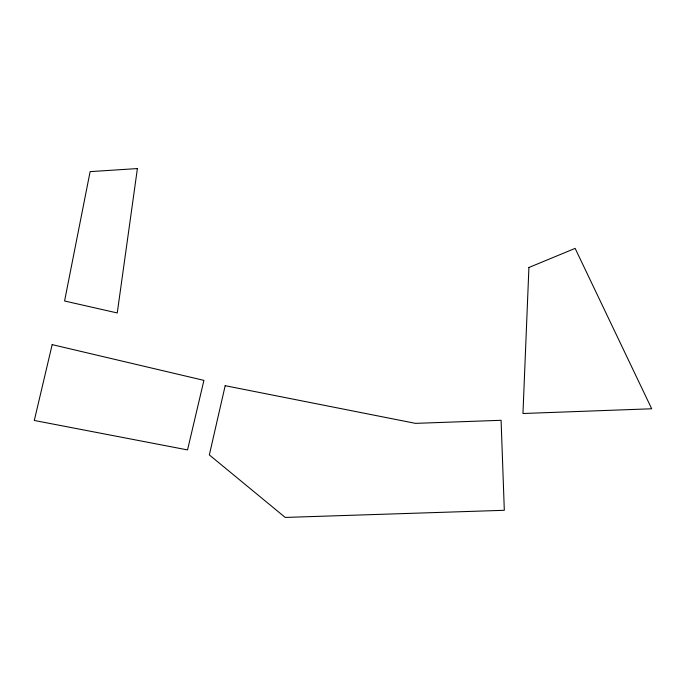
<?xml version="1.0" encoding="UTF-8"?>
<svg xmlns="http://www.w3.org/2000/svg" width="686" height="686" viewBox="0 0 686 686"><rect width="100%" height="100%" fill="white"/><g stroke="black" fill="none" stroke-linecap="round" stroke-linejoin="round"><path stroke-width="1.03" d="M528.915 267.497L522.955 413.504L651.7 408.779L575.142 248.375L528.915 267.497M137.397 168.567L117.255 312.953L64.578 301L90.115 171.629L137.397 168.567M225.18 385.695L209.341 454.921L285.222 517.433L504.313 510.298L501.089 420.295L415.484 423.365L225.18 385.695M52.17 344.621L34.3 420.467L187.535 449.922L203.922 380.37L52.17 344.621"/></g></svg>
